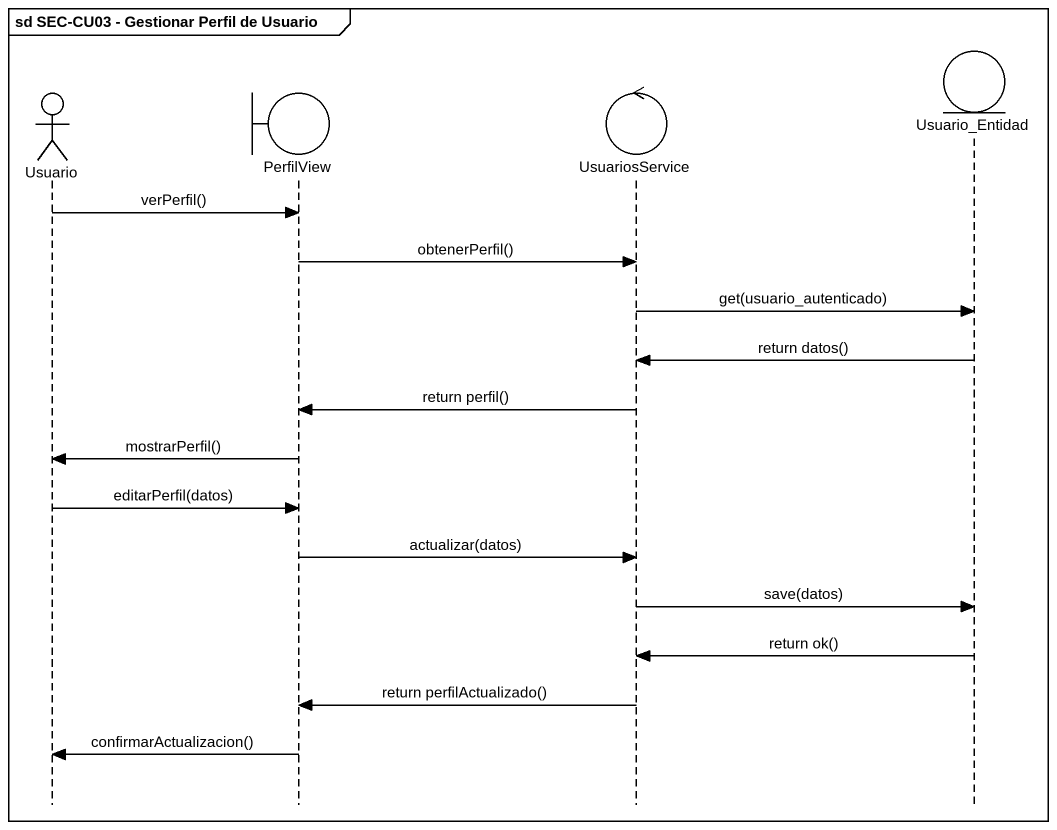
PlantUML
@startuml
mainframe sd SEC-CU03 - Gestionar Perfil de Usuario
hide footbox
actor Usuario
boundary PerfilView
control UsuariosService
entity Usuario_Entidad

Usuario -> PerfilView : verPerfil()
PerfilView -> UsuariosService : obtenerPerfil()
UsuariosService -> Usuario_Entidad : get(usuario_autenticado)
Usuario_Entidad -> UsuariosService : return datos()
UsuariosService -> PerfilView : return perfil()
PerfilView -> Usuario : mostrarPerfil()
Usuario -> PerfilView : editarPerfil(datos)
PerfilView -> UsuariosService : actualizar(datos)
UsuariosService -> Usuario_Entidad : save(datos)
Usuario_Entidad -> UsuariosService : return ok()
UsuariosService -> PerfilView : return perfilActualizado()
PerfilView -> Usuario : confirmarActualizacion()
@enduml
